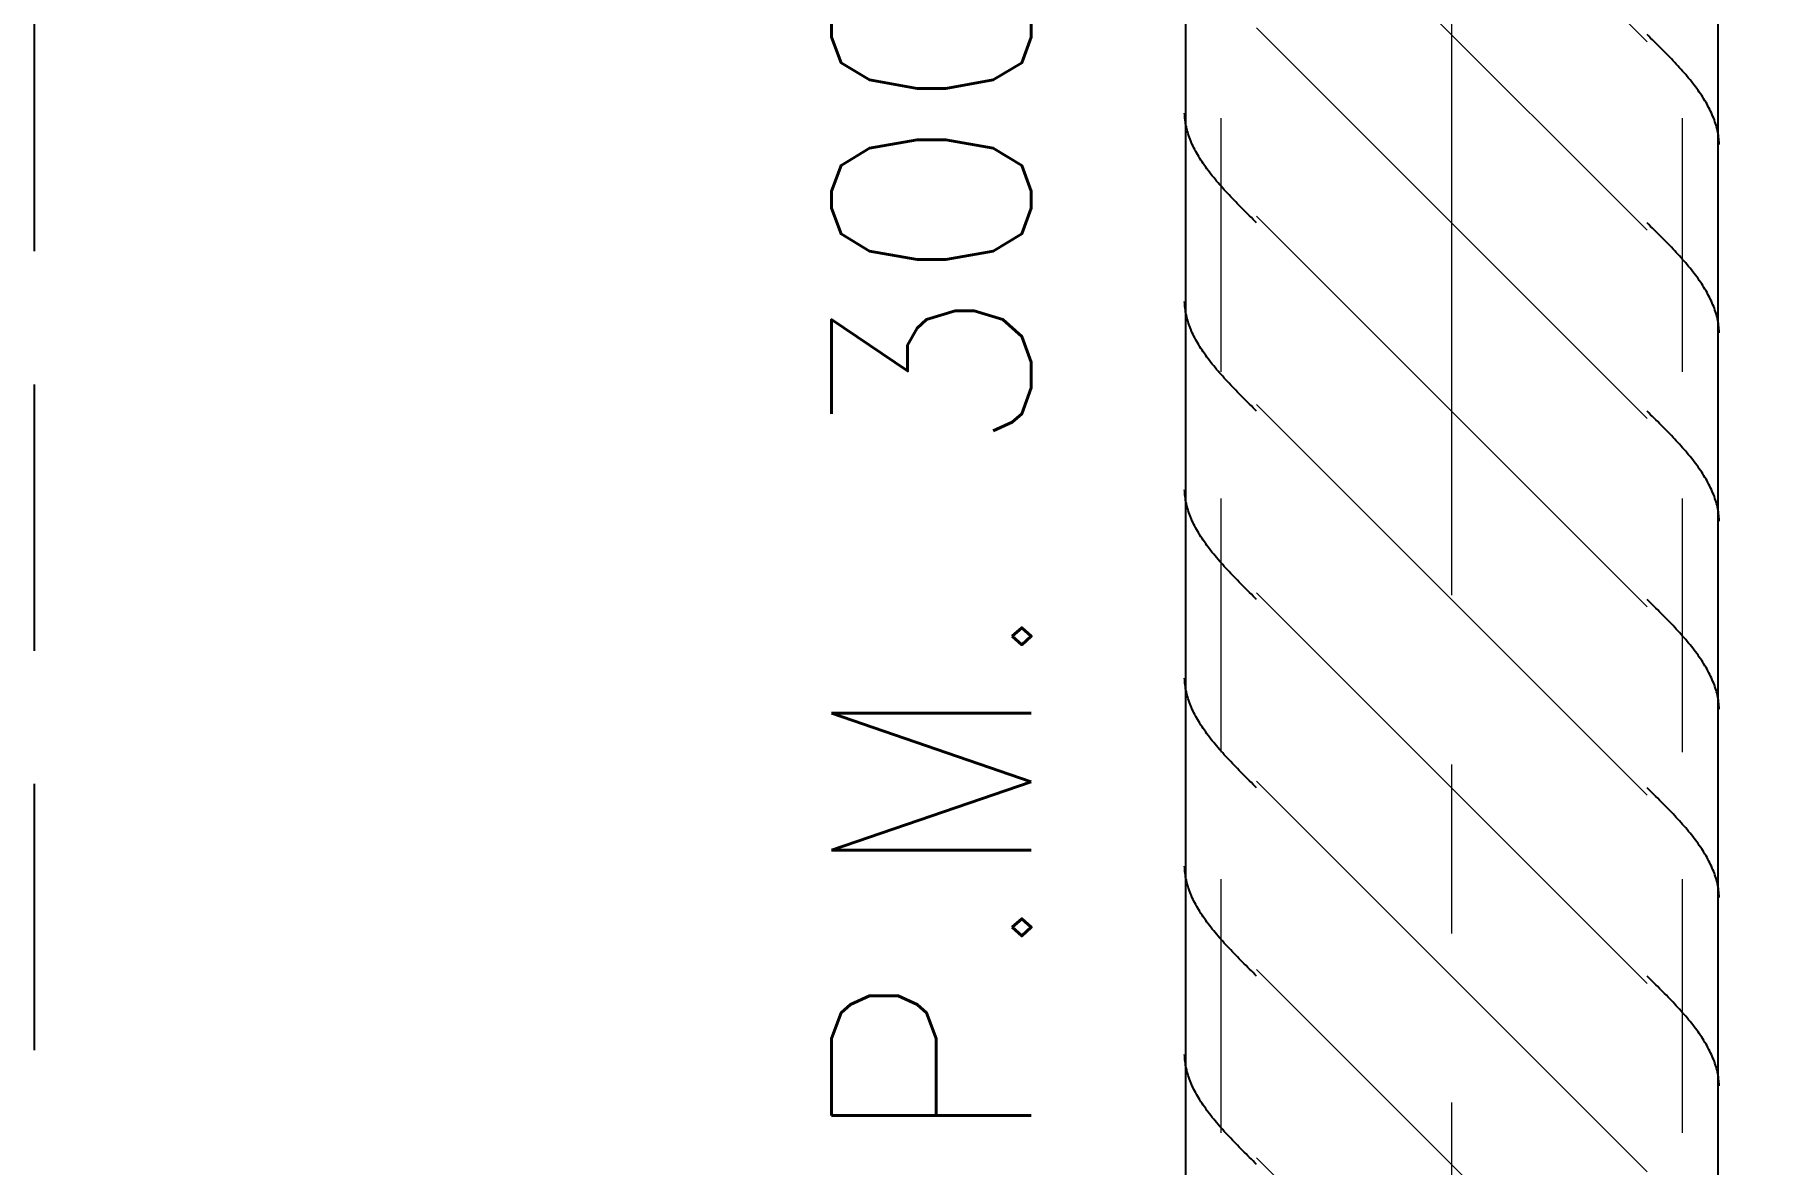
# Model space of a CAD drawing. Extents: x -58 to 5689, y 66 to 4123.
# Drawn here: x 443.3 to 540.6, y 2471.1 to 2534.8 of the extents above; entities that cross this region are included whole.
import ezdxf
from ezdxf.xclip import XClip

# ---------------------------------------------------------------- set-up
doc = ezdxf.new("R2010")
doc.units = 0
doc.header["$LTSCALE"] = 30
doc.header["$MEASUREMENT"] = 0
doc.header["$XCLIPFRAME"] = 0
for name, pattern in [("EJEF-F'$0$DASHED", [0.75, 0.5, -0.25]), ("EJEF-F'$0$Grid Line", [2.2225, 1.27, -0.3175, 0.3175, -0.3175]), ("EJEF-F'$0$RLE-PROYECCION", [0.71438, 0.47625, -0.23813])]:
    doc.linetypes.add(name, pattern=pattern)
doc.layers.get('0').update_dxf_attribs({"linetype": 'CONTINUOUS'})
doc.layers.add("EJEF-F'$0$CORTES", color=5, linetype='CONTINUOUS')
doc.layers.add("EJEF-F'$0$RLA-ACHURADO", color=30, linetype="EJEF-F'$0$RLE-PROYECCION", lineweight=15, transparency=0.7)
for name, color, linetype, lineweight in [("EJEF-F'$0$RLA-CONTORNO", 30, 'CONTINUOUS', 25), ("EJEF-F'$0$RLA-TEXTOS-1", 9, 'CONTINUOUS', 9), ("EJEF-F'$0$RLE-EJES-AUXILIAR", 10, "EJEF-F'$0$Grid Line", 15)]:
    doc.layers.add(name, color=color, linetype=linetype, lineweight=lineweight)
doc.styles.add("EJEF-F'$0$RomanS", font='romans.shx', dxfattribs={"height": 11.25})

# ---------------------------------------------------------------- blocks, each defined once
blk = doc.blocks.new("EJEF-F'$0$RLA-COLUMNAS-CAJONES - P_M_ 300x300x20-306602-EJE F-F_")
at = {"layer": "EJEF-F'$0$RLA-ACHURADO"}
for p, q in [((-1629.816, -3.73), (-1629.816, 311)), ((-1603.816, -3.73), (-1603.816, 311))]:
    blk.add_line(p, q, dxfattribs=at)
blk = doc.blocks.new("EJEF-F'$0$FP_1-EJE F-F_")
at = {"layer": "EJEF-F'$0$RLA-CONTORNO"}
for p, q in [((-1601.816, 34.771), (-1601.816, 311)), ((-1605.716, 165.184), (-1605.816, 165.282)), ((-1605.617, 165.085), (-1605.716, 165.184)), ((-1605.517, 164.987), (-1605.617, 165.085)), ((-1605.418, 164.889), (-1605.517, 164.987)), ((-1605.319, 164.791), (-1605.418, 164.889)), ((-1605.22, 164.693), (-1605.319, 164.791)), ((-1605.122, 164.594), (-1605.22, 164.693)), ((-1605.024, 164.496), (-1605.122, 164.594)), ((-1604.927, 164.398), (-1605.024, 164.496)), ((-1604.83, 164.3), (-1604.927, 164.398)), ((-1604.734, 164.202), (-1604.83, 164.3)), ((-1604.638, 164.104), (-1604.734, 164.202)), ((-1604.543, 164.005), (-1604.638, 164.104)), ((-1604.449, 163.907), (-1604.543, 164.005)), ((-1604.355, 163.809), (-1604.449, 163.907)), ((-1604.263, 163.711), (-1604.355, 163.809)), ((-1604.171, 163.613), (-1604.263, 163.711)), ((-1604.081, 163.515), (-1604.171, 163.613)), ((-1603.991, 163.416), (-1604.081, 163.515)), ((-1603.903, 163.318), (-1603.991, 163.416)), ((-1603.816, 163.22), (-1603.903, 163.318)), ((-1603.73, 163.122), (-1603.816, 163.22)), ((-1603.645, 163.024), (-1603.73, 163.122)), ((-1603.561, 162.926), (-1603.645, 163.024)), ((-1603.479, 162.827), (-1603.561, 162.926)), ((-1603.398, 162.729), (-1603.479, 162.827)), ((-1603.319, 162.631), (-1603.398, 162.729)), ((-1603.241, 162.533), (-1603.319, 162.631)), ((-1603.165, 162.435), (-1603.241, 162.533)), ((-1603.091, 162.336), (-1603.165, 162.435)), ((-1603.018, 162.238), (-1603.091, 162.336)), ((-1602.946, 162.14), (-1603.018, 162.238)), ((-1602.877, 162.042), (-1602.946, 162.14)), ((-1602.809, 161.944), (-1602.877, 162.042)), ((-1602.743, 161.846), (-1602.809, 161.944)), ((-1602.679, 161.747), (-1602.743, 161.846)), ((-1602.617, 161.649), (-1602.679, 161.747)), ((-1602.556, 161.551), (-1602.617, 161.649)), ((-1602.498, 161.453), (-1602.556, 161.551)), ((-1602.442, 161.355), (-1602.498, 161.453)), ((-1602.387, 161.257), (-1602.442, 161.355)), ((-1602.335, 161.158), (-1602.387, 161.257)), ((-1602.285, 161.06), (-1602.335, 161.158)), ((-1602.237, 160.962), (-1602.285, 161.06)), ((-1602.191, 160.864), (-1602.237, 160.962)), ((-1602.147, 160.766), (-1602.191, 160.864)), ((-1602.106, 160.667), (-1602.147, 160.766)), ((-1602.067, 160.569), (-1602.106, 160.667)), ((-1602.03, 160.471), (-1602.067, 160.569)), ((-1601.995, 160.373), (-1602.03, 160.471)), ((-1601.963, 160.275), (-1601.995, 160.373)), ((-1601.932, 160.177), (-1601.963, 160.275)), ((-1601.905, 160.078), (-1601.932, 160.177)), ((-1601.879, 159.98), (-1601.905, 160.078)), ((-1601.856, 159.882), (-1601.879, 159.98)), ((-1601.836, 159.784), (-1601.856, 159.882)), ((-1601.817, 159.686), (-1601.836, 159.784)), ((-1601.802, 159.588), (-1601.817, 159.686)), ((-1601.788, 159.489), (-1601.802, 159.588)), ((-1601.777, 159.391), (-1601.788, 159.489)), ((-1601.769, 159.293), (-1601.777, 159.391)), ((-1601.763, 159.195), (-1601.769, 159.293)), ((-1601.759, 159.097), (-1601.763, 159.195)), ((-1605.716, 154.577), (-1605.816, 154.675)), ((-1605.617, 154.479), (-1605.716, 154.577)), ((-1605.517, 154.381), (-1605.617, 154.479)), ((-1605.418, 154.282), (-1605.517, 154.381)), ((-1605.319, 154.184), (-1605.418, 154.282)), ((-1605.22, 154.086), (-1605.319, 154.184)), ((-1605.122, 153.988), (-1605.22, 154.086)), ((-1605.024, 153.89), (-1605.122, 153.988)), ((-1604.927, 153.792), (-1605.024, 153.89)), ((-1604.83, 153.693), (-1604.927, 153.792)), ((-1604.734, 153.595), (-1604.83, 153.693)), ((-1604.638, 153.497), (-1604.734, 153.595)), ((-1604.543, 153.399), (-1604.638, 153.497)), ((-1604.449, 153.301), (-1604.543, 153.399)), ((-1604.355, 153.202), (-1604.449, 153.301)), ((-1604.263, 153.104), (-1604.355, 153.202)), ((-1604.171, 153.006), (-1604.263, 153.104)), ((-1604.081, 152.908), (-1604.171, 153.006)), ((-1603.991, 152.81), (-1604.081, 152.908)), ((-1603.903, 152.712), (-1603.991, 152.81)), ((-1603.816, 152.613), (-1603.903, 152.712)), ((-1603.73, 152.515), (-1603.816, 152.613)), ((-1603.645, 152.417), (-1603.73, 152.515)), ((-1603.561, 152.319), (-1603.645, 152.417)), ((-1603.479, 152.221), (-1603.561, 152.319)), ((-1603.398, 152.123), (-1603.479, 152.221)), ((-1603.319, 152.024), (-1603.398, 152.123)), ((-1603.241, 151.926), (-1603.319, 152.024)), ((-1603.165, 151.828), (-1603.241, 151.926)), ((-1603.091, 151.73), (-1603.165, 151.828)), ((-1603.018, 151.632), (-1603.091, 151.73)), ((-1602.946, 151.534), (-1603.018, 151.632)), ((-1602.877, 151.435), (-1602.946, 151.534)), ((-1602.809, 151.337), (-1602.877, 151.435)), ((-1602.743, 151.239), (-1602.809, 151.337)), ((-1602.679, 151.141), (-1602.743, 151.239)), ((-1602.617, 151.043), (-1602.679, 151.141)), ((-1602.556, 150.944), (-1602.617, 151.043)), ((-1602.498, 150.846), (-1602.556, 150.944)), ((-1602.442, 150.748), (-1602.498, 150.846)), ((-1602.387, 150.65), (-1602.442, 150.748)), ((-1602.335, 150.552), (-1602.387, 150.65)), ((-1602.285, 150.454), (-1602.335, 150.552)), ((-1602.237, 150.355), (-1602.285, 150.454)), ((-1602.191, 150.257), (-1602.237, 150.355)), ((-1602.147, 150.159), (-1602.191, 150.257)), ((-1602.106, 150.061), (-1602.147, 150.159)), ((-1602.067, 149.963), (-1602.106, 150.061)), ((-1602.03, 149.865), (-1602.067, 149.963)), ((-1601.995, 149.766), (-1602.03, 149.865)), ((-1601.963, 149.668), (-1601.995, 149.766)), ((-1601.932, 149.57), (-1601.963, 149.668)), ((-1601.905, 149.472), (-1601.932, 149.57)), ((-1601.879, 149.374), (-1601.905, 149.472)), ((-1601.856, 149.275), (-1601.879, 149.374)), ((-1601.836, 149.177), (-1601.856, 149.275)), ((-1601.817, 149.079), (-1601.836, 149.177)), ((-1601.802, 148.981), (-1601.817, 149.079)), ((-1601.788, 148.883), (-1601.802, 148.981)), ((-1601.777, 148.785), (-1601.788, 148.883)), ((-1601.769, 148.686), (-1601.777, 148.785)), ((-1601.763, 148.588), (-1601.769, 148.686)), ((-1601.759, 148.49), (-1601.763, 148.588)), ((-1605.716, 143.97), (-1605.816, 144.069)), ((-1605.617, 143.872), (-1605.716, 143.97)), ((-1605.517, 143.774), (-1605.617, 143.872)), ((-1605.418, 143.676), (-1605.517, 143.774)), ((-1605.319, 143.578), (-1605.418, 143.676)), ((-1605.22, 143.479), (-1605.319, 143.578)), ((-1605.122, 143.381), (-1605.22, 143.479)), ((-1605.024, 143.283), (-1605.122, 143.381)), ((-1604.927, 143.185), (-1605.024, 143.283)), ((-1604.83, 143.087), (-1604.927, 143.185)), ((-1604.734, 142.989), (-1604.83, 143.087)), ((-1604.638, 142.89), (-1604.734, 142.989)), ((-1604.543, 142.792), (-1604.638, 142.89)), ((-1604.449, 142.694), (-1604.543, 142.792)), ((-1604.355, 142.596), (-1604.449, 142.694)), ((-1604.263, 142.498), (-1604.355, 142.596)), ((-1604.171, 142.4), (-1604.263, 142.498)), ((-1604.081, 142.301), (-1604.171, 142.4)), ((-1603.991, 142.203), (-1604.081, 142.301)), ((-1603.903, 142.105), (-1603.991, 142.203)), ((-1603.816, 142.007), (-1603.903, 142.105)), ((-1603.73, 141.909), (-1603.816, 142.007)), ((-1603.645, 141.81), (-1603.73, 141.909)), ((-1603.561, 141.712), (-1603.645, 141.81)), ((-1603.479, 141.614), (-1603.561, 141.712)), ((-1603.398, 141.516), (-1603.479, 141.614)), ((-1603.319, 141.418), (-1603.398, 141.516)), ((-1603.241, 141.32), (-1603.319, 141.418)), ((-1603.165, 141.221), (-1603.241, 141.32)), ((-1603.091, 141.123), (-1603.165, 141.221)), ((-1603.018, 141.025), (-1603.091, 141.123)), ((-1602.946, 140.927), (-1603.018, 141.025)), ((-1602.877, 140.829), (-1602.946, 140.927)), ((-1602.809, 140.731), (-1602.877, 140.829)), ((-1602.743, 140.632), (-1602.809, 140.731)), ((-1602.679, 140.534), (-1602.743, 140.632)), ((-1602.617, 140.436), (-1602.679, 140.534)), ((-1602.556, 140.338), (-1602.617, 140.436)), ((-1602.498, 140.24), (-1602.556, 140.338)), ((-1602.442, 140.142), (-1602.498, 140.24)), ((-1602.387, 140.043), (-1602.442, 140.142)), ((-1602.335, 139.945), (-1602.387, 140.043)), ((-1602.285, 139.847), (-1602.335, 139.945)), ((-1602.237, 139.749), (-1602.285, 139.847)), ((-1602.191, 139.651), (-1602.237, 139.749)), ((-1602.147, 139.552), (-1602.191, 139.651)), ((-1602.106, 139.454), (-1602.147, 139.552)), ((-1602.067, 139.356), (-1602.106, 139.454)), ((-1602.03, 139.258), (-1602.067, 139.356)), ((-1601.995, 139.16), (-1602.03, 139.258)), ((-1601.963, 139.062), (-1601.995, 139.16)), ((-1601.932, 138.963), (-1601.963, 139.062)), ((-1601.905, 138.865), (-1601.932, 138.963)), ((-1601.879, 138.767), (-1601.905, 138.865)), ((-1601.856, 138.669), (-1601.879, 138.767)), ((-1601.836, 138.571), (-1601.856, 138.669)), ((-1601.817, 138.473), (-1601.836, 138.571)), ((-1601.802, 138.374), (-1601.817, 138.473)), ((-1601.788, 138.276), (-1601.802, 138.374)), ((-1601.777, 138.178), (-1601.788, 138.276)), ((-1601.769, 138.08), (-1601.777, 138.178)), ((-1601.763, 137.982), (-1601.769, 138.08)), ((-1601.759, 137.883), (-1601.763, 137.982)), ((-1605.716, 133.364), (-1605.816, 133.462)), ((-1605.617, 133.266), (-1605.716, 133.364)), ((-1605.517, 133.167), (-1605.617, 133.266)), ((-1605.418, 133.069), (-1605.517, 133.167)), ((-1605.319, 132.971), (-1605.418, 133.069)), ((-1605.22, 132.873), (-1605.319, 132.971)), ((-1605.122, 132.775), (-1605.22, 132.873)), ((-1605.024, 132.677), (-1605.122, 132.775)), ((-1604.927, 132.578), (-1605.024, 132.677)), ((-1604.83, 132.48), (-1604.927, 132.578)), ((-1604.734, 132.382), (-1604.83, 132.48)), ((-1604.638, 132.284), (-1604.734, 132.382)), ((-1604.543, 132.186), (-1604.638, 132.284)), ((-1604.449, 132.087), (-1604.543, 132.186)), ((-1604.355, 131.989), (-1604.449, 132.087)), ((-1604.263, 131.891), (-1604.355, 131.989)), ((-1604.171, 131.793), (-1604.263, 131.891)), ((-1604.081, 131.695), (-1604.171, 131.793)), ((-1603.991, 131.597), (-1604.081, 131.695)), ((-1603.903, 131.498), (-1603.991, 131.597)), ((-1603.816, 131.4), (-1603.903, 131.498)), ((-1603.73, 131.302), (-1603.816, 131.4)), ((-1603.645, 131.204), (-1603.73, 131.302)), ((-1603.561, 131.106), (-1603.645, 131.204)), ((-1603.479, 131.008), (-1603.561, 131.106)), ((-1603.398, 130.909), (-1603.479, 131.008)), ((-1603.319, 130.811), (-1603.398, 130.909)), ((-1603.241, 130.713), (-1603.319, 130.811)), ((-1603.165, 130.615), (-1603.241, 130.713)), ((-1603.091, 130.517), (-1603.165, 130.615)), ((-1603.018, 130.418), (-1603.091, 130.517)), ((-1602.946, 130.32), (-1603.018, 130.418)), ((-1602.877, 130.222), (-1602.946, 130.32)), ((-1602.809, 130.124), (-1602.877, 130.222)), ((-1602.743, 130.026), (-1602.809, 130.124)), ((-1602.679, 129.928), (-1602.743, 130.026)), ((-1602.617, 129.829), (-1602.679, 129.928)), ((-1602.556, 129.731), (-1602.617, 129.829)), ((-1602.498, 129.633), (-1602.556, 129.731)), ((-1602.442, 129.535), (-1602.498, 129.633)), ((-1602.387, 129.437), (-1602.442, 129.535)), ((-1602.335, 129.339), (-1602.387, 129.437)), ((-1602.285, 129.24), (-1602.335, 129.339)), ((-1602.237, 129.142), (-1602.285, 129.24)), ((-1602.191, 129.044), (-1602.237, 129.142)), ((-1602.147, 128.946), (-1602.191, 129.044)), ((-1602.106, 128.848), (-1602.147, 128.946)), ((-1602.067, 128.75), (-1602.106, 128.848)), ((-1602.03, 128.651), (-1602.067, 128.75)), ((-1601.995, 128.553), (-1602.03, 128.651)), ((-1601.963, 128.455), (-1601.995, 128.553)), ((-1601.932, 128.357), (-1601.963, 128.455)), ((-1601.905, 128.259), (-1601.932, 128.357)), ((-1601.879, 128.16), (-1601.905, 128.259)), ((-1601.856, 128.062), (-1601.879, 128.16)), ((-1601.836, 127.964), (-1601.856, 128.062)), ((-1601.817, 127.866), (-1601.836, 127.964)), ((-1601.802, 127.768), (-1601.817, 127.866)), ((-1601.788, 127.67), (-1601.802, 127.768)), ((-1601.777, 127.571), (-1601.788, 127.67)), ((-1601.769, 127.473), (-1601.777, 127.571)), ((-1601.763, 127.375), (-1601.769, 127.473)), ((-1601.759, 127.277), (-1601.763, 127.375)), ((-1605.716, 122.757), (-1605.816, 122.855)), ((-1605.617, 122.659), (-1605.716, 122.757)), ((-1605.517, 122.561), (-1605.617, 122.659)), ((-1605.418, 122.463), (-1605.517, 122.561)), ((-1605.319, 122.364), (-1605.418, 122.463)), ((-1605.22, 122.266), (-1605.319, 122.364)), ((-1605.122, 122.168), (-1605.22, 122.266)), ((-1605.024, 122.07), (-1605.122, 122.168)), ((-1604.927, 121.972), (-1605.024, 122.07)), ((-1604.83, 121.874), (-1604.927, 121.972)), ((-1604.734, 121.775), (-1604.83, 121.874)), ((-1604.638, 121.677), (-1604.734, 121.775)), ((-1604.543, 121.579), (-1604.638, 121.677)), ((-1604.449, 121.481), (-1604.543, 121.579)), ((-1604.355, 121.383), (-1604.449, 121.481)), ((-1604.263, 121.285), (-1604.355, 121.383)), ((-1604.171, 121.186), (-1604.263, 121.285)), ((-1604.081, 121.088), (-1604.171, 121.186)), ((-1603.991, 120.99), (-1604.081, 121.088)), ((-1603.903, 120.892), (-1603.991, 120.99)), ((-1603.816, 120.794), (-1603.903, 120.892)), ((-1603.73, 120.695), (-1603.816, 120.794)), ((-1603.645, 120.597), (-1603.73, 120.695)), ((-1603.561, 120.499), (-1603.645, 120.597)), ((-1603.479, 120.401), (-1603.561, 120.499)), ((-1603.398, 120.303), (-1603.479, 120.401)), ((-1603.319, 120.205), (-1603.398, 120.303)), ((-1603.241, 120.106), (-1603.319, 120.205)), ((-1603.165, 120.008), (-1603.241, 120.106)), ((-1603.091, 119.91), (-1603.165, 120.008)), ((-1603.018, 119.812), (-1603.091, 119.91)), ((-1602.946, 119.714), (-1603.018, 119.812)), ((-1602.877, 119.616), (-1602.946, 119.714)), ((-1602.809, 119.517), (-1602.877, 119.616)), ((-1602.743, 119.419), (-1602.809, 119.517)), ((-1602.679, 119.321), (-1602.743, 119.419)), ((-1602.617, 119.223), (-1602.679, 119.321)), ((-1602.556, 119.125), (-1602.617, 119.223)), ((-1602.498, 119.026), (-1602.556, 119.125)), ((-1602.442, 118.928), (-1602.498, 119.026)), ((-1602.387, 118.83), (-1602.442, 118.928)), ((-1602.335, 118.732), (-1602.387, 118.83)), ((-1602.285, 118.634), (-1602.335, 118.732)), ((-1602.237, 118.536), (-1602.285, 118.634)), ((-1602.191, 118.437), (-1602.237, 118.536)), ((-1602.147, 118.339), (-1602.191, 118.437)), ((-1602.106, 118.241), (-1602.147, 118.339)), ((-1602.067, 118.143), (-1602.106, 118.241)), ((-1602.03, 118.045), (-1602.067, 118.143)), ((-1601.995, 117.947), (-1602.03, 118.045)), ((-1601.963, 117.848), (-1601.995, 117.947)), ((-1601.932, 117.75), (-1601.963, 117.848)), ((-1601.905, 117.652), (-1601.932, 117.75)), ((-1601.879, 117.554), (-1601.905, 117.652)), ((-1601.856, 117.456), (-1601.879, 117.554)), ((-1601.836, 117.358), (-1601.856, 117.456)), ((-1601.817, 117.259), (-1601.836, 117.358)), ((-1601.802, 117.161), (-1601.817, 117.259)), ((-1601.788, 117.063), (-1601.802, 117.161)), ((-1601.777, 116.965), (-1601.788, 117.063)), ((-1601.769, 116.867), (-1601.777, 116.965)), ((-1601.763, 116.768), (-1601.769, 116.867)), ((-1601.759, 116.67), (-1601.763, 116.768)), ((-1605.716, 112.151), (-1605.816, 112.249)), ((-1605.617, 112.052), (-1605.716, 112.151)), ((-1605.517, 111.954), (-1605.617, 112.052)), ((-1605.418, 111.856), (-1605.517, 111.954)), ((-1605.319, 111.758), (-1605.418, 111.856)), ((-1605.22, 111.66), (-1605.319, 111.758)), ((-1605.122, 111.561), (-1605.22, 111.66)), ((-1605.024, 111.463), (-1605.122, 111.561)), ((-1604.927, 111.365), (-1605.024, 111.463)), ((-1604.83, 111.267), (-1604.927, 111.365)), ((-1604.734, 111.169), (-1604.83, 111.267)), ((-1604.638, 111.071), (-1604.734, 111.169)), ((-1604.543, 110.972), (-1604.638, 111.071)), ((-1604.449, 110.874), (-1604.543, 110.972)), ((-1604.355, 110.776), (-1604.449, 110.874)), ((-1604.263, 110.678), (-1604.355, 110.776)), ((-1604.171, 110.58), (-1604.263, 110.678)), ((-1604.081, 110.482), (-1604.171, 110.58)), ((-1603.991, 110.383), (-1604.081, 110.482)), ((-1603.903, 110.285), (-1603.991, 110.383)), ((-1603.816, 110.187), (-1603.903, 110.285)), ((-1603.73, 110.089), (-1603.816, 110.187)), ((-1603.645, 109.991), (-1603.73, 110.089)), ((-1603.561, 109.893), (-1603.645, 109.991)), ((-1603.479, 109.794), (-1603.561, 109.893)), ((-1603.398, 109.696), (-1603.479, 109.794)), ((-1603.319, 109.598), (-1603.398, 109.696)), ((-1603.241, 109.5), (-1603.319, 109.598)), ((-1603.165, 109.402), (-1603.241, 109.5)), ((-1603.091, 109.303), (-1603.165, 109.402)), ((-1603.018, 109.205), (-1603.091, 109.303)), ((-1602.946, 109.107), (-1603.018, 109.205)), ((-1602.877, 109.009), (-1602.946, 109.107)), ((-1602.809, 108.911), (-1602.877, 109.009)), ((-1602.743, 108.813), (-1602.809, 108.911)), ((-1602.679, 108.714), (-1602.743, 108.813)), ((-1602.617, 108.616), (-1602.679, 108.714)), ((-1602.556, 108.518), (-1602.617, 108.616)), ((-1602.498, 108.42), (-1602.556, 108.518)), ((-1602.442, 108.322), (-1602.498, 108.42)), ((-1602.387, 108.224), (-1602.442, 108.322)), ((-1602.335, 108.125), (-1602.387, 108.224)), ((-1602.285, 108.027), (-1602.335, 108.125)), ((-1602.237, 107.929), (-1602.285, 108.027)), ((-1602.191, 107.831), (-1602.237, 107.929)), ((-1602.147, 107.733), (-1602.191, 107.831)), ((-1602.106, 107.634), (-1602.147, 107.733)), ((-1602.067, 107.536), (-1602.106, 107.634)), ((-1602.03, 107.438), (-1602.067, 107.536)), ((-1601.995, 107.34), (-1602.03, 107.438)), ((-1601.963, 107.242), (-1601.995, 107.34)), ((-1601.932, 107.144), (-1601.963, 107.242)), ((-1601.905, 107.045), (-1601.932, 107.144)), ((-1601.879, 106.947), (-1601.905, 107.045)), ((-1601.856, 106.849), (-1601.879, 106.947)), ((-1601.836, 106.751), (-1601.856, 106.849)), ((-1601.817, 106.653), (-1601.836, 106.751)), ((-1601.802, 106.555), (-1601.817, 106.653)), ((-1601.788, 106.456), (-1601.802, 106.555)), ((-1601.777, 106.358), (-1601.788, 106.456)), ((-1601.769, 106.26), (-1601.777, 106.358)), ((-1601.763, 106.162), (-1601.769, 106.26)), ((-1601.759, 106.064), (-1601.763, 106.162))]:
    blk.add_line(p, q, dxfattribs=at)
blk = doc.blocks.new("EJEF-F'$0$FP_2-EJE F-F_")
at = {"layer": "EJEF-F'$0$RLA-CONTORNO"}
for p, q in [((-1631.816, 311), (-1631.816, -3.73)), ((-1631.869, 160.763), (-1631.873, 160.861)), ((-1631.863, 160.665), (-1631.869, 160.763)), ((-1631.855, 160.566), (-1631.863, 160.665)), ((-1631.844, 160.468), (-1631.855, 160.566)), ((-1631.83, 160.37), (-1631.844, 160.468)), ((-1631.814, 160.272), (-1631.83, 160.37)), ((-1631.796, 160.174), (-1631.814, 160.272)), ((-1631.776, 160.076), (-1631.796, 160.174)), ((-1631.753, 159.977), (-1631.776, 160.076)), ((-1631.727, 159.879), (-1631.753, 159.977)), ((-1631.699, 159.781), (-1631.727, 159.879)), ((-1631.669, 159.683), (-1631.699, 159.781)), ((-1631.637, 159.585), (-1631.669, 159.683)), ((-1631.602, 159.486), (-1631.637, 159.585)), ((-1631.565, 159.388), (-1631.602, 159.486)), ((-1631.526, 159.29), (-1631.565, 159.388)), ((-1631.485, 159.192), (-1631.526, 159.29)), ((-1631.441, 159.094), (-1631.485, 159.192)), ((-1631.395, 158.996), (-1631.441, 159.094)), ((-1631.347, 158.897), (-1631.395, 158.996)), ((-1631.297, 158.799), (-1631.347, 158.897)), ((-1631.245, 158.701), (-1631.297, 158.799)), ((-1631.19, 158.603), (-1631.245, 158.701)), ((-1631.134, 158.505), (-1631.19, 158.603)), ((-1631.076, 158.407), (-1631.134, 158.505)), ((-1631.015, 158.308), (-1631.076, 158.407)), ((-1630.953, 158.21), (-1631.015, 158.308)), ((-1630.889, 158.112), (-1630.953, 158.21)), ((-1630.823, 158.014), (-1630.889, 158.112)), ((-1630.755, 157.916), (-1630.823, 158.014)), ((-1630.686, 157.818), (-1630.755, 157.916)), ((-1630.614, 157.719), (-1630.686, 157.818)), ((-1630.541, 157.621), (-1630.614, 157.719)), ((-1630.467, 157.523), (-1630.541, 157.621)), ((-1630.39, 157.425), (-1630.467, 157.523)), ((-1630.313, 157.327), (-1630.39, 157.425)), ((-1630.233, 157.228), (-1630.313, 157.327)), ((-1630.153, 157.13), (-1630.233, 157.228)), ((-1630.071, 157.032), (-1630.153, 157.13)), ((-1629.987, 156.934), (-1630.071, 157.032)), ((-1629.902, 156.836), (-1629.987, 156.934)), ((-1629.816, 156.738), (-1629.902, 156.836)), ((-1629.729, 156.639), (-1629.816, 156.738)), ((-1629.641, 156.541), (-1629.729, 156.639)), ((-1629.551, 156.443), (-1629.641, 156.541)), ((-1629.46, 156.345), (-1629.551, 156.443)), ((-1629.369, 156.247), (-1629.46, 156.345)), ((-1629.276, 156.149), (-1629.369, 156.247)), ((-1629.183, 156.05), (-1629.276, 156.149)), ((-1629.089, 155.952), (-1629.183, 156.05)), ((-1628.994, 155.854), (-1629.089, 155.952)), ((-1628.898, 155.756), (-1628.994, 155.854)), ((-1628.802, 155.658), (-1628.898, 155.756)), ((-1628.705, 155.56), (-1628.802, 155.658)), ((-1628.608, 155.461), (-1628.705, 155.56)), ((-1628.51, 155.363), (-1628.608, 155.461)), ((-1628.411, 155.265), (-1628.51, 155.363)), ((-1628.313, 155.167), (-1628.411, 155.265)), ((-1628.214, 155.069), (-1628.313, 155.167)), ((-1628.114, 154.97), (-1628.214, 155.069)), ((-1628.015, 154.872), (-1628.114, 154.97)), ((-1627.916, 154.774), (-1628.015, 154.872)), ((-1627.816, 154.676), (-1627.916, 154.774)), ((-1631.869, 150.156), (-1631.873, 150.254)), ((-1631.863, 150.058), (-1631.869, 150.156)), ((-1631.855, 149.96), (-1631.863, 150.058)), ((-1631.844, 149.862), (-1631.855, 149.96)), ((-1631.83, 149.763), (-1631.844, 149.862)), ((-1631.814, 149.665), (-1631.83, 149.763)), ((-1631.796, 149.567), (-1631.814, 149.665)), ((-1631.776, 149.469), (-1631.796, 149.567)), ((-1631.753, 149.371), (-1631.776, 149.469)), ((-1631.727, 149.273), (-1631.753, 149.371)), ((-1631.699, 149.174), (-1631.727, 149.273)), ((-1631.669, 149.076), (-1631.699, 149.174)), ((-1631.637, 148.978), (-1631.669, 149.076)), ((-1631.602, 148.88), (-1631.637, 148.978)), ((-1631.565, 148.782), (-1631.602, 148.88)), ((-1631.526, 148.684), (-1631.565, 148.782)), ((-1631.485, 148.585), (-1631.526, 148.684)), ((-1631.441, 148.487), (-1631.485, 148.585)), ((-1631.395, 148.389), (-1631.441, 148.487)), ((-1631.347, 148.291), (-1631.395, 148.389)), ((-1631.297, 148.193), (-1631.347, 148.291)), ((-1631.245, 148.094), (-1631.297, 148.193)), ((-1631.19, 147.996), (-1631.245, 148.094)), ((-1631.134, 147.898), (-1631.19, 147.996)), ((-1631.076, 147.8), (-1631.134, 147.898)), ((-1631.015, 147.702), (-1631.076, 147.8)), ((-1630.953, 147.604), (-1631.015, 147.702)), ((-1630.889, 147.505), (-1630.953, 147.604)), ((-1630.823, 147.407), (-1630.889, 147.505)), ((-1630.755, 147.309), (-1630.823, 147.407)), ((-1630.686, 147.211), (-1630.755, 147.309)), ((-1630.614, 147.113), (-1630.686, 147.211)), ((-1630.541, 147.015), (-1630.614, 147.113)), ((-1630.467, 146.916), (-1630.541, 147.015)), ((-1630.39, 146.818), (-1630.467, 146.916)), ((-1630.313, 146.72), (-1630.39, 146.818)), ((-1630.233, 146.622), (-1630.313, 146.72)), ((-1630.153, 146.524), (-1630.233, 146.622)), ((-1630.071, 146.426), (-1630.153, 146.524)), ((-1629.987, 146.327), (-1630.071, 146.426)), ((-1629.902, 146.229), (-1629.987, 146.327)), ((-1629.816, 146.131), (-1629.902, 146.229)), ((-1629.729, 146.033), (-1629.816, 146.131)), ((-1629.641, 145.935), (-1629.729, 146.033)), ((-1629.551, 145.836), (-1629.641, 145.935)), ((-1629.46, 145.738), (-1629.551, 145.836)), ((-1629.369, 145.64), (-1629.46, 145.738)), ((-1629.276, 145.542), (-1629.369, 145.64)), ((-1629.183, 145.444), (-1629.276, 145.542)), ((-1629.089, 145.346), (-1629.183, 145.444)), ((-1628.994, 145.247), (-1629.089, 145.346)), ((-1628.898, 145.149), (-1628.994, 145.247)), ((-1628.802, 145.051), (-1628.898, 145.149)), ((-1628.705, 144.953), (-1628.802, 145.051)), ((-1628.608, 144.855), (-1628.705, 144.953)), ((-1628.51, 144.757), (-1628.608, 144.855)), ((-1628.411, 144.658), (-1628.51, 144.757)), ((-1628.313, 144.56), (-1628.411, 144.658)), ((-1628.214, 144.462), (-1628.313, 144.56)), ((-1628.114, 144.364), (-1628.214, 144.462)), ((-1628.015, 144.266), (-1628.114, 144.364)), ((-1627.916, 144.168), (-1628.015, 144.266)), ((-1627.816, 144.069), (-1627.916, 144.168)), ((-1631.869, 139.55), (-1631.873, 139.648)), ((-1631.863, 139.451), (-1631.869, 139.55)), ((-1631.855, 139.353), (-1631.863, 139.451)), ((-1631.844, 139.255), (-1631.855, 139.353)), ((-1631.83, 139.157), (-1631.844, 139.255)), ((-1631.814, 139.059), (-1631.83, 139.157)), ((-1631.796, 138.961), (-1631.814, 139.059)), ((-1631.776, 138.862), (-1631.796, 138.961)), ((-1631.753, 138.764), (-1631.776, 138.862)), ((-1631.727, 138.666), (-1631.753, 138.764)), ((-1631.699, 138.568), (-1631.727, 138.666)), ((-1631.669, 138.47), (-1631.699, 138.568)), ((-1631.637, 138.371), (-1631.669, 138.47)), ((-1631.602, 138.273), (-1631.637, 138.371)), ((-1631.565, 138.175), (-1631.602, 138.273)), ((-1631.526, 138.077), (-1631.565, 138.175)), ((-1631.485, 137.979), (-1631.526, 138.077)), ((-1631.441, 137.881), (-1631.485, 137.979)), ((-1631.395, 137.782), (-1631.441, 137.881)), ((-1631.347, 137.684), (-1631.395, 137.782)), ((-1631.297, 137.586), (-1631.347, 137.684)), ((-1631.245, 137.488), (-1631.297, 137.586)), ((-1631.19, 137.39), (-1631.245, 137.488)), ((-1631.134, 137.292), (-1631.19, 137.39)), ((-1631.076, 137.193), (-1631.134, 137.292)), ((-1631.015, 137.095), (-1631.076, 137.193)), ((-1630.953, 136.997), (-1631.015, 137.095)), ((-1630.889, 136.899), (-1630.953, 136.997)), ((-1630.823, 136.801), (-1630.889, 136.899)), ((-1630.755, 136.702), (-1630.823, 136.801)), ((-1630.686, 136.604), (-1630.755, 136.702)), ((-1630.614, 136.506), (-1630.686, 136.604)), ((-1630.541, 136.408), (-1630.614, 136.506)), ((-1630.467, 136.31), (-1630.541, 136.408)), ((-1630.39, 136.212), (-1630.467, 136.31)), ((-1630.313, 136.113), (-1630.39, 136.212)), ((-1630.233, 136.015), (-1630.313, 136.113)), ((-1630.153, 135.917), (-1630.233, 136.015)), ((-1630.071, 135.819), (-1630.153, 135.917)), ((-1629.987, 135.721), (-1630.071, 135.819)), ((-1629.902, 135.623), (-1629.987, 135.721)), ((-1629.816, 135.524), (-1629.902, 135.623)), ((-1629.729, 135.426), (-1629.816, 135.524)), ((-1629.641, 135.328), (-1629.729, 135.426)), ((-1629.551, 135.23), (-1629.641, 135.328)), ((-1629.46, 135.132), (-1629.551, 135.23)), ((-1629.369, 135.034), (-1629.46, 135.132)), ((-1629.276, 134.935), (-1629.369, 135.034)), ((-1629.183, 134.837), (-1629.276, 134.935)), ((-1629.089, 134.739), (-1629.183, 134.837)), ((-1628.994, 134.641), (-1629.089, 134.739)), ((-1628.898, 134.543), (-1628.994, 134.641)), ((-1628.802, 134.444), (-1628.898, 134.543)), ((-1628.705, 134.346), (-1628.802, 134.444)), ((-1628.608, 134.248), (-1628.705, 134.346)), ((-1628.51, 134.15), (-1628.608, 134.248)), ((-1628.411, 134.052), (-1628.51, 134.15)), ((-1628.313, 133.954), (-1628.411, 134.052)), ((-1628.214, 133.855), (-1628.313, 133.954)), ((-1628.114, 133.757), (-1628.214, 133.855)), ((-1628.015, 133.659), (-1628.114, 133.757)), ((-1627.916, 133.561), (-1628.015, 133.659)), ((-1627.816, 133.463), (-1627.916, 133.561)), ((-1631.869, 128.943), (-1631.873, 129.041)), ((-1631.863, 128.845), (-1631.869, 128.943)), ((-1631.855, 128.747), (-1631.863, 128.845)), ((-1631.844, 128.648), (-1631.855, 128.747)), ((-1631.83, 128.55), (-1631.844, 128.648)), ((-1631.814, 128.452), (-1631.83, 128.55)), ((-1631.796, 128.354), (-1631.814, 128.452)), ((-1631.776, 128.256), (-1631.796, 128.354)), ((-1631.753, 128.158), (-1631.776, 128.256)), ((-1631.727, 128.059), (-1631.753, 128.158)), ((-1631.699, 127.961), (-1631.727, 128.059)), ((-1631.669, 127.863), (-1631.699, 127.961)), ((-1631.637, 127.765), (-1631.669, 127.863)), ((-1631.602, 127.667), (-1631.637, 127.765)), ((-1631.565, 127.569), (-1631.602, 127.667)), ((-1631.526, 127.47), (-1631.565, 127.569)), ((-1631.485, 127.372), (-1631.526, 127.47)), ((-1631.441, 127.274), (-1631.485, 127.372)), ((-1631.395, 127.176), (-1631.441, 127.274)), ((-1631.347, 127.078), (-1631.395, 127.176)), ((-1631.297, 126.979), (-1631.347, 127.078)), ((-1631.245, 126.881), (-1631.297, 126.979)), ((-1631.19, 126.783), (-1631.245, 126.881)), ((-1631.134, 126.685), (-1631.19, 126.783)), ((-1631.076, 126.587), (-1631.134, 126.685)), ((-1631.015, 126.489), (-1631.076, 126.587)), ((-1630.953, 126.39), (-1631.015, 126.489)), ((-1630.889, 126.292), (-1630.953, 126.39)), ((-1630.823, 126.194), (-1630.889, 126.292)), ((-1630.755, 126.096), (-1630.823, 126.194)), ((-1630.686, 125.998), (-1630.755, 126.096)), ((-1630.614, 125.9), (-1630.686, 125.998)), ((-1630.541, 125.801), (-1630.614, 125.9)), ((-1630.467, 125.703), (-1630.541, 125.801)), ((-1630.39, 125.605), (-1630.467, 125.703)), ((-1630.313, 125.507), (-1630.39, 125.605)), ((-1630.233, 125.409), (-1630.313, 125.507)), ((-1630.153, 125.31), (-1630.233, 125.409)), ((-1630.071, 125.212), (-1630.153, 125.31)), ((-1629.987, 125.114), (-1630.071, 125.212)), ((-1629.902, 125.016), (-1629.987, 125.114)), ((-1629.816, 124.918), (-1629.902, 125.016)), ((-1629.729, 124.82), (-1629.816, 124.918)), ((-1629.641, 124.721), (-1629.729, 124.82)), ((-1629.551, 124.623), (-1629.641, 124.721)), ((-1629.46, 124.525), (-1629.551, 124.623)), ((-1629.369, 124.427), (-1629.46, 124.525)), ((-1629.276, 124.329), (-1629.369, 124.427)), ((-1629.183, 124.231), (-1629.276, 124.329)), ((-1629.089, 124.132), (-1629.183, 124.231)), ((-1628.994, 124.034), (-1629.089, 124.132)), ((-1628.898, 123.936), (-1628.994, 124.034)), ((-1628.802, 123.838), (-1628.898, 123.936)), ((-1628.705, 123.74), (-1628.802, 123.838)), ((-1628.608, 123.642), (-1628.705, 123.74)), ((-1628.51, 123.543), (-1628.608, 123.642)), ((-1628.411, 123.445), (-1628.51, 123.543)), ((-1628.313, 123.347), (-1628.411, 123.445)), ((-1628.214, 123.249), (-1628.313, 123.347)), ((-1628.114, 123.151), (-1628.214, 123.249)), ((-1628.015, 123.052), (-1628.114, 123.151)), ((-1627.916, 122.954), (-1628.015, 123.052)), ((-1627.816, 122.856), (-1627.916, 122.954)), ((-1631.869, 118.336), (-1631.873, 118.435)), ((-1631.863, 118.238), (-1631.869, 118.336)), ((-1631.855, 118.14), (-1631.863, 118.238)), ((-1631.844, 118.042), (-1631.855, 118.14)), ((-1631.83, 117.944), (-1631.844, 118.042)), ((-1631.814, 117.845), (-1631.83, 117.944)), ((-1631.796, 117.747), (-1631.814, 117.845)), ((-1631.776, 117.649), (-1631.796, 117.747)), ((-1631.753, 117.551), (-1631.776, 117.649)), ((-1631.727, 117.453), (-1631.753, 117.551)), ((-1631.699, 117.355), (-1631.727, 117.453)), ((-1631.669, 117.256), (-1631.699, 117.355)), ((-1631.637, 117.158), (-1631.669, 117.256)), ((-1631.602, 117.06), (-1631.637, 117.158)), ((-1631.565, 116.962), (-1631.602, 117.06)), ((-1631.526, 116.864), (-1631.565, 116.962)), ((-1631.485, 116.766), (-1631.526, 116.864)), ((-1631.441, 116.667), (-1631.485, 116.766)), ((-1631.395, 116.569), (-1631.441, 116.667)), ((-1631.347, 116.471), (-1631.395, 116.569)), ((-1631.297, 116.373), (-1631.347, 116.471)), ((-1631.245, 116.275), (-1631.297, 116.373)), ((-1631.19, 116.177), (-1631.245, 116.275)), ((-1631.134, 116.078), (-1631.19, 116.177)), ((-1631.076, 115.98), (-1631.134, 116.078)), ((-1631.015, 115.882), (-1631.076, 115.98)), ((-1630.953, 115.784), (-1631.015, 115.882)), ((-1630.889, 115.686), (-1630.953, 115.784)), ((-1630.823, 115.587), (-1630.889, 115.686)), ((-1630.755, 115.489), (-1630.823, 115.587)), ((-1630.686, 115.391), (-1630.755, 115.489)), ((-1630.614, 115.293), (-1630.686, 115.391)), ((-1630.541, 115.195), (-1630.614, 115.293)), ((-1630.467, 115.097), (-1630.541, 115.195)), ((-1630.39, 114.998), (-1630.467, 115.097)), ((-1630.313, 114.9), (-1630.39, 114.998)), ((-1630.233, 114.802), (-1630.313, 114.9)), ((-1630.153, 114.704), (-1630.233, 114.802)), ((-1630.071, 114.606), (-1630.153, 114.704)), ((-1629.987, 114.508), (-1630.071, 114.606)), ((-1629.902, 114.409), (-1629.987, 114.508)), ((-1629.816, 114.311), (-1629.902, 114.409)), ((-1629.729, 114.213), (-1629.816, 114.311)), ((-1629.641, 114.115), (-1629.729, 114.213)), ((-1629.551, 114.017), (-1629.641, 114.115)), ((-1629.46, 113.918), (-1629.551, 114.017)), ((-1629.369, 113.82), (-1629.46, 113.918)), ((-1629.276, 113.722), (-1629.369, 113.82)), ((-1629.183, 113.624), (-1629.276, 113.722)), ((-1629.089, 113.526), (-1629.183, 113.624)), ((-1628.994, 113.428), (-1629.089, 113.526)), ((-1628.898, 113.329), (-1628.994, 113.428)), ((-1628.802, 113.231), (-1628.898, 113.329)), ((-1628.705, 113.133), (-1628.802, 113.231)), ((-1628.608, 113.035), (-1628.705, 113.133)), ((-1628.51, 112.937), (-1628.608, 113.035)), ((-1628.411, 112.839), (-1628.51, 112.937)), ((-1628.313, 112.74), (-1628.411, 112.839)), ((-1628.214, 112.642), (-1628.313, 112.74)), ((-1628.114, 112.544), (-1628.214, 112.642)), ((-1628.015, 112.446), (-1628.114, 112.544)), ((-1627.916, 112.348), (-1628.015, 112.446)), ((-1627.816, 112.25), (-1627.916, 112.348)), ((-1631.869, 107.73), (-1631.873, 107.828)), ((-1631.863, 107.632), (-1631.869, 107.73)), ((-1631.855, 107.533), (-1631.863, 107.632)), ((-1631.844, 107.435), (-1631.855, 107.533)), ((-1631.83, 107.337), (-1631.844, 107.435)), ((-1631.814, 107.239), (-1631.83, 107.337)), ((-1631.796, 107.141), (-1631.814, 107.239)), ((-1631.776, 107.043), (-1631.796, 107.141)), ((-1631.753, 106.944), (-1631.776, 107.043)), ((-1631.727, 106.846), (-1631.753, 106.944)), ((-1631.699, 106.748), (-1631.727, 106.846)), ((-1631.669, 106.65), (-1631.699, 106.748)), ((-1631.637, 106.552), (-1631.669, 106.65)), ((-1631.602, 106.453), (-1631.637, 106.552)), ((-1631.565, 106.355), (-1631.602, 106.453)), ((-1631.526, 106.257), (-1631.565, 106.355)), ((-1631.485, 106.159), (-1631.526, 106.257)), ((-1631.441, 106.061), (-1631.485, 106.159)), ((-1631.395, 105.963), (-1631.441, 106.061)), ((-1631.347, 105.864), (-1631.395, 105.963)), ((-1631.297, 105.766), (-1631.347, 105.864)), ((-1631.245, 105.668), (-1631.297, 105.766)), ((-1631.19, 105.57), (-1631.245, 105.668)), ((-1631.134, 105.472), (-1631.19, 105.57)), ((-1631.076, 105.374), (-1631.134, 105.472)), ((-1631.015, 105.275), (-1631.076, 105.374)), ((-1630.953, 105.177), (-1631.015, 105.275)), ((-1630.889, 105.079), (-1630.953, 105.177)), ((-1630.823, 104.981), (-1630.889, 105.079)), ((-1630.755, 104.883), (-1630.823, 104.981)), ((-1630.686, 104.785), (-1630.755, 104.883)), ((-1630.614, 104.686), (-1630.686, 104.785)), ((-1630.541, 104.588), (-1630.614, 104.686)), ((-1630.467, 104.49), (-1630.541, 104.588)), ((-1630.39, 104.392), (-1630.467, 104.49)), ((-1630.313, 104.294), (-1630.39, 104.392)), ((-1630.233, 104.195), (-1630.313, 104.294)), ((-1630.153, 104.097), (-1630.233, 104.195)), ((-1630.071, 103.999), (-1630.153, 104.097)), ((-1629.987, 103.901), (-1630.071, 103.999)), ((-1629.902, 103.803), (-1629.987, 103.901)), ((-1629.816, 103.705), (-1629.902, 103.803)), ((-1629.729, 103.606), (-1629.816, 103.705)), ((-1629.641, 103.508), (-1629.729, 103.606)), ((-1629.551, 103.41), (-1629.641, 103.508)), ((-1629.46, 103.312), (-1629.551, 103.41)), ((-1629.369, 103.214), (-1629.46, 103.312)), ((-1629.276, 103.116), (-1629.369, 103.214)), ((-1629.183, 103.017), (-1629.276, 103.116)), ((-1629.089, 102.919), (-1629.183, 103.017)), ((-1628.994, 102.821), (-1629.089, 102.919)), ((-1628.898, 102.723), (-1628.994, 102.821)), ((-1628.802, 102.625), (-1628.898, 102.723)), ((-1628.705, 102.526), (-1628.802, 102.625)), ((-1628.608, 102.428), (-1628.705, 102.526)), ((-1628.51, 102.33), (-1628.608, 102.428)), ((-1628.411, 102.232), (-1628.51, 102.33)), ((-1628.313, 102.134), (-1628.411, 102.232)), ((-1628.214, 102.036), (-1628.313, 102.134)), ((-1628.114, 101.937), (-1628.214, 102.036)), ((-1628.015, 101.839), (-1628.114, 101.937)), ((-1627.916, 101.741), (-1628.015, 101.839)), ((-1627.816, 101.643), (-1627.916, 101.741))]:
    blk.add_line(p, q, dxfattribs=at)
blk = doc.blocks.new("EJEF-F'")
at = {"layer": "EJEF-F'$0$RLA-ACHURADO"}
h = blk.add_hatch(dxfattribs=at)
h.set_pattern_fill('RLE-ELEMENTOS METALICOS', color=256, style=0, pattern_type=2)
h.set_pattern_definition([(135, (66.859, -1983.472), (-5.3033, -5.3033), [])])
h.paths.add_polyline_path([(-1627.816, -3.73), (-1605.816, -3.73), (-1605.816, 311), (-1627.816, 311), (-1627.816, 34.308)], flags=0)
at = {"layer": "EJEF-F'$0$CORTES", "color": 1, "linetype": "EJEF-F'$0$DASHED"}
blk.add_lwpolyline([(-1646.665, 522.798), (-1146.484, 522.798, -0.414214), (-1096.484, 472.798), (-1096.484, -139.424, -0.414214), (-1146.484, -189.424), (-1646.665, -189.424, -0.414214), (-1696.665, -139.424), (-1696.665, 472.798, -0.414214)], format="xyb", close=True, dxfattribs=at)
at = {"layer": "EJEF-F'$0$RLE-EJES-AUXILIAR"}
blk.add_line((-1616.816, -133), (-1616.816, 1437), dxfattribs=at)
at = {"layer": "EJEF-F'$0$RLA-CONTORNO"}
for name in ["EJEF-F'$0$FP_2-EJE F-F_", "EJEF-F'$0$RLA-COLUMNAS-CAJONES - P_M_ 300x300x20-306602-EJE F-F_", "EJEF-F'$0$FP_1-EJE F-F_"]:
    blk.add_blockref(name, (0, 0), dxfattribs=at)
at = {"layer": "EJEF-F'$0$RLA-TEXTOS-1", "insert": (-1646.138, 168.759), "char_height": 11.25, "width": 243.91314, "attachment_point": 5, "rotation": 90, "line_spacing_factor": 0.983083, "style": "EJEF-F'$0$RomanS"}
blk.add_mtext('P.M. 300x300x20', dxfattribs=at)

msp = doc.modelspace()

# ---------------------------------------------------------------- block references
ref = msp.add_blockref("EJEF-F'", (2139.979, 2369.469))
XClip(ref).set_block_clipping_path([(-2004.783703171, -1263.5272463381), (2026.7450959108, 1590.6902151833)])

doc.saveas('drawing.dxf')
